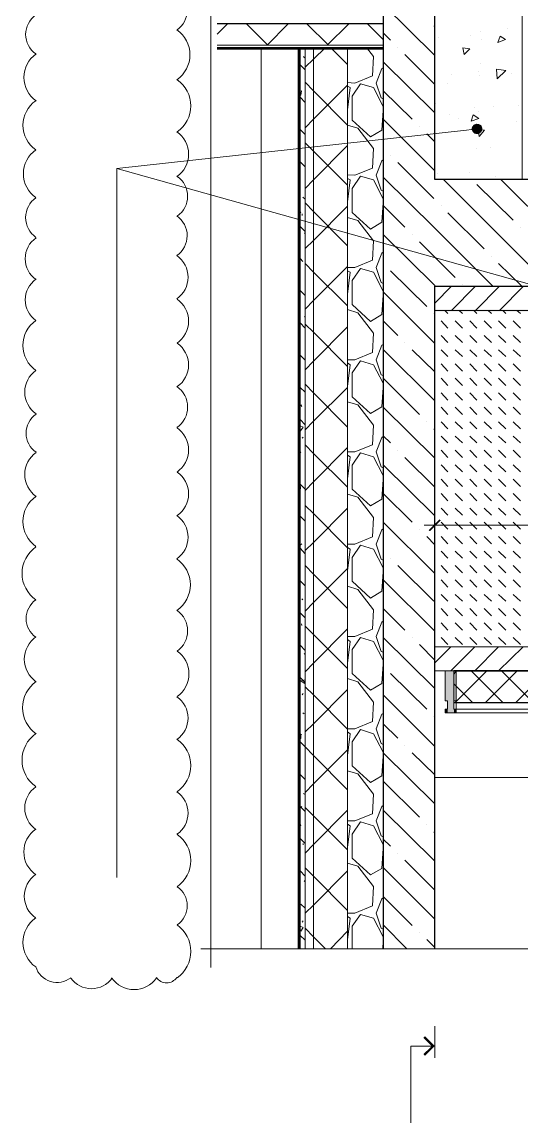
# Model space of a CAD drawing. Header units: millimetres. Extents: x -356862 to 418287, y 0 to 839748.
# Drawn here: x 28.586 to 30.427, y 3.531 to 7.589 of the extents above; entities that cross this region are included whole.
import ezdxf

# ---------------------------------------------------------------- set-up
doc = ezdxf.new("R2010")
doc.units = ezdxf.units.MM
doc.layers.add('PDF _Геометрия', color=7, linetype='Continuous', true_color=0xbababa)
doc.layers.add('PDF _Сплошная заливка', color=7, linetype='Continuous', true_color=0xf50000)

msp = doc.modelspace()

# ---------------------------------------------------------------- linework, layer by layer
at = {"layer": 'PDF _Геометрия', "color": 7, "lineweight": 5}
for points in [[(29.2813, 18.4717), (29.2813, 18.4034), (29.2813, 11.3453), (29.1679, 11.317), (29.3946, 11.2603), (29.2813, 11.232), (29.2813, 4.1723), (29.2813, 4.104)], [(29.3046, 7.5838), (29.9162, 7.5838)], [(29.3046, 7.5822), (29.9162, 7.5822)], [(29.3046, 7.5038), (29.9162, 7.5038)], [(29.3046, 7.4955), (29.9162, 7.4955)], [(29.3046, 7.4922), (29.9162, 7.4922)], [(29.3046, 7.4888), (29.9162, 7.4888)], [(29.4663, 4.1723), (29.4663, 7.4888)], [(29.6029, 7.4955), (29.6029, 4.1723)], [(30.1762, 5.1972), (30.1762, 5.0789), (30.8495, 5.0789), (30.8495, 5.1972)], [(30.1762, 5.0806), (30.8495, 5.0806)], [(29.2446, 4.1723), (29.3129, 4.1723), (32.6578, 4.1723), (32.6861, 4.059), (32.7428, 4.2873), (32.7711, 4.1723), (36.116, 4.1723), (36.1843, 4.1723)]]:
    msp.add_lwpolyline(points, dxfattribs=at)
at = {"layer": 'PDF _Геометрия', "color": 7, "lineweight": 30}
for points in [[(30.1062, 4.1723), (30.1062, 6.6155), (30.8612, 6.6155), (30.8612, 7.0088), (30.1062, 7.0088), (30.1062, 9.4504), (30.8612, 9.4504), (30.8612, 9.8437), (30.1062, 9.8437), (30.1062, 13.1503), (30.8612, 13.1503), (30.8612, 13.5452), (30.1062, 13.5452), (30.1062, 17.8751), (29.9162, 17.8751), (29.2813, 17.8751)], [(29.2813, 17.6784), (29.9162, 17.6784), (29.9162, 4.1723)]]:
    msp.add_lwpolyline(points, dxfattribs=at)
at = {"layer": 'PDF _Геометрия', "color": 7, "lineweight": 5}
for points in [[(30.1062, 7.0088), (30.1062, 9.4504), (30.4279, 9.4504), (30.4279, 7.0088)], [(30.1062, 6.5255), (30.1062, 6.6155), (30.8612, 6.6155), (30.8612, 7.0088), (30.5629, 7.0088), (30.5629, 7.0972), (35.996, 7.0972), (35.996, 6.5255)]]:
    msp.add_lwpolyline(points, close=True, dxfattribs=at)
at = {"layer": 'PDF _Геометрия', "lineweight": 5}
for points in [[(30.1062, 7.4655), (29.9162, 7.6538)], [(29.3429, 7.5822), (29.3046, 7.5438)], [(29.4913, 7.5038), (29.4129, 7.5822)], [(29.5663, 7.5822), (29.4879, 7.5038)], [(29.7146, 7.5038), (29.6346, 7.5822)], [(29.7896, 7.5822), (29.7096, 7.5038)], [(29.9162, 7.5238), (29.8579, 7.5822)], [(29.9429, 7.5222), (29.9162, 7.5488)], [(30.1062, 7.5722), (30.1029, 7.5738)], [(29.7029, 7.4955), (29.6596, 7.4522), (29.6279, 7.4222)], [(29.7846, 7.4322), (29.7213, 7.4955)], [(29.7846, 7.3655), (29.8112, 7.3638), (29.8762, 7.3905), (29.8796, 7.4622), (29.8546, 7.4955)], [(29.9696, 7.4955), (29.9696, 7.4955)], [(30.1062, 7.3588), (29.9962, 7.4688)], [(29.6279, 7.4122), (29.6096, 7.4305)], [(29.6263, 7.4572), (29.6229, 7.4622)], [(30.1062, 7.2538), (29.9162, 7.4422)], [(29.9162, 7.3055), (29.9079, 7.3088), (29.8896, 7.3638), (29.9112, 7.4172), (29.9162, 7.4205)], [(29.7846, 7.0255), (29.8112, 7.0238), (29.8762, 7.0505), (29.8796, 7.1222), (29.8229, 7.1972), (29.7846, 7.2088), (29.6596, 7.3355), (29.6279, 7.3672)], [(29.7846, 7.3555), (29.6596, 7.2305), (29.6279, 7.1988)], [(29.7846, 7.2655), (29.7946, 7.3472), (29.7846, 7.3522)], [(29.9162, 7.2622), (29.9112, 7.1905), (29.8696, 7.1655), (29.8012, 7.2272), (29.8012, 7.3155), (29.8329, 7.3605), (29.8796, 7.3472), (29.9162, 7.2772)], [(29.6096, 7.3338), (29.6146, 7.3355), (29.6129, 7.3188), (29.6096, 7.3205)], [(29.6279, 7.2922), (29.6096, 7.3122)], [(30.0229, 7.2305), (29.9162, 7.3355)], [(30.1062, 7.0405), (29.9162, 7.2305)], [(29.6279, 7.1738), (29.6096, 7.1922)], [(30.0496, 7.2038), (30.0496, 7.2038)], [(29.7846, 6.9872), (29.6596, 7.1122), (29.6279, 7.1438)], [(30.1062, 7.1472), (30.0762, 7.1772)], [(29.7846, 7.1338), (29.6596, 7.0072), (29.6279, 6.9755)], [(29.9162, 7.1238), (29.9162, 7.1238)], [(29.6279, 7.0555), (29.6096, 7.0738)], [(29.9162, 6.9655), (29.9079, 6.9688), (29.8896, 7.0238), (29.9112, 7.0772), (29.9162, 7.0805)], [(29.9429, 7.0972), (29.9429, 7.0972)], [(30.1029, 6.9388), (29.9696, 7.0705)], [(29.7846, 6.9255), (29.7946, 7.0072), (29.7846, 7.0122)], [(29.9162, 6.9222), (29.9112, 6.8505), (29.8696, 6.8255), (29.8012, 6.8872), (29.8012, 6.9755), (29.8329, 7.0205), (29.8796, 7.0072), (29.9162, 6.9372)], [(30.3196, 6.6155), (30.1062, 6.8288), (29.9162, 7.0172)], [(30.5312, 6.6155), (30.1379, 7.0088)], [(30.3946, 6.8588), (30.2612, 6.9905)], [(30.7445, 6.6155), (30.3496, 7.0088)], [(29.6279, 6.9355), (29.6196, 6.9438)], [(29.7846, 6.7639), (29.6596, 6.8905), (29.6279, 6.9222)], [(29.7846, 6.9105), (29.6596, 6.7839), (29.6279, 6.7539)], [(29.9962, 6.8322), (29.9162, 6.9122)], [(30.1296, 6.9122), (30.1296, 6.9122)], [(29.6129, 6.8855), (29.6096, 6.8888)], [(29.6179, 6.8755), (29.6179, 6.8822)], [(29.7846, 6.6839), (29.8112, 6.6839), (29.8762, 6.7105), (29.8796, 6.7822), (29.8229, 6.8572), (29.7846, 6.8688)], [(30.2879, 6.7522), (30.1546, 6.8855)], [(29.6279, 6.8172), (29.6096, 6.8355)], [(30.4212, 6.8322), (30.4212, 6.8322)], [(29.6279, 6.8055), (29.6263, 6.8122)], [(30.1079, 6.6155), (30.1062, 6.6172), (29.9162, 6.8055)], [(30.0229, 6.8055), (30.0229, 6.8055)], [(30.1812, 6.6472), (30.1062, 6.7222), (30.0496, 6.7789)], [(29.6279, 6.7472), (29.6279, 6.7472)], [(29.9162, 6.6255), (29.9079, 6.6289), (29.8896, 6.6839), (29.9112, 6.7372), (29.9162, 6.7405)], [(29.6196, 6.7055), (29.6096, 6.7172)], [(29.7846, 6.5422), (29.6596, 6.6672), (29.6279, 6.6989)], [(29.9162, 6.6989), (29.9162, 6.6989)], [(30.3146, 6.7255), (30.3146, 6.7255)], [(30.4262, 6.6155), (30.3412, 6.6989)], [(29.7846, 6.6872), (29.6596, 6.5622), (29.6279, 6.5305)], [(29.7846, 6.5855), (29.7946, 6.6672), (29.7846, 6.6722)], [(29.9162, 6.5822), (29.9112, 6.5105), (29.8696, 6.4855), (29.8012, 6.5472), (29.8012, 6.6355), (29.8329, 6.6805), (29.8796, 6.6672), (29.9162, 6.5972)], [(30.0762, 6.5405), (29.9429, 6.6722)], [(30.2079, 6.6205), (30.2079, 6.6205)], [(29.6279, 6.5805), (29.6096, 6.5989)], [(30.1062, 6.4039), (29.9162, 6.5939)], [(29.6279, 6.5005), (29.6263, 6.5039), (29.6279, 6.5039)], [(29.7846, 6.3439), (29.8112, 6.3439), (29.8762, 6.3705), (29.8796, 6.4422), (29.8229, 6.5172), (29.7846, 6.5289)], [(30.1029, 6.5139), (30.1029, 6.5139)], [(29.6279, 6.4605), (29.6096, 6.4805)], [(29.7846, 6.3189), (29.6596, 6.4455), (29.6279, 6.4755)], [(29.7846, 6.4655), (29.6596, 6.3389), (29.6279, 6.3072)], [(29.9696, 6.4339), (29.9162, 6.4872)], [(29.9162, 6.2855), (29.9079, 6.2889), (29.8896, 6.3439), (29.9112, 6.3972), (29.9162, 6.4005)], [(30.1062, 6.1922), (29.9162, 6.3822)], [(29.9962, 6.4072), (29.9962, 6.4072)], [(30.1062, 6.2989), (30.0229, 6.3805)], [(29.6279, 6.3422), (29.6096, 6.3605)], [(29.7846, 6.2455), (29.7946, 6.3255), (29.7846, 6.3322)], [(29.9162, 6.2422), (29.9112, 6.1705), (29.8696, 6.1455), (29.8012, 6.2072), (29.8012, 6.2955), (29.8329, 6.3405), (29.8796, 6.3255), (29.9162, 6.2572)], [(29.7846, 6.0955), (29.6596, 6.2222), (29.6279, 6.2539)], [(30.0496, 6.1422), (29.9162, 6.2755)], [(29.6279, 6.2239), (29.6096, 6.2422)], [(29.7846, 6.2422), (29.6596, 6.1172), (29.6279, 6.0855)], [(29.6096, 6.1739), (29.6096, 6.1789)], [(29.6163, 6.1722), (29.6129, 6.1772)], [(29.7846, 6.0039), (29.8112, 6.0039), (29.8762, 6.0305), (29.8796, 6.1022), (29.8229, 6.1772), (29.7846, 6.1889)], [(30.1062, 5.9806), (29.9162, 6.1689)], [(29.6279, 6.1039), (29.6096, 6.1239)], [(29.6096, 6.1005), (29.6213, 6.0955), (29.6113, 6.0822), (29.6096, 6.0889)], [(30.0762, 6.1155), (30.0762, 6.1155)], [(30.1062, 6.0855), (30.1029, 6.0889)], [(29.6179, 6.0555), (29.6213, 6.0589)], [(29.9162, 5.9456), (29.9079, 5.9489), (29.8896, 6.0039), (29.9112, 6.0572), (29.9162, 6.0605)], [(29.9429, 6.0372), (29.9162, 6.0639)], [(29.7846, 5.8739), (29.6596, 5.9989), (29.6279, 6.0305)], [(29.7846, 6.0205), (29.6596, 5.8939), (29.6279, 5.8622)], [(29.9696, 6.0105), (29.9696, 6.0105)], [(29.6129, 6.0005), (29.6096, 6.0039)], [(29.7846, 5.9056), (29.7946, 5.9855), (29.7846, 5.9922)], [(29.9162, 5.9022), (29.9112, 5.8306), (29.8696, 5.8056), (29.8012, 5.8672), (29.8012, 5.9556), (29.8329, 6.0005), (29.8796, 5.9855), (29.9162, 5.9172)], [(30.1062, 5.8739), (29.9962, 5.9839)], [(30.1062, 5.7689), (29.9162, 5.9572)], [(29.6279, 5.8672), (29.6096, 5.8856)], [(29.6096, 5.8589), (29.6113, 5.8772), (29.6096, 5.8772)], [(29.7846, 5.6639), (29.8112, 5.6639), (29.8762, 5.6906), (29.8796, 5.7622), (29.8229, 5.8372), (29.7846, 5.8489)], [(30.0229, 5.7456), (29.9162, 5.8506)], [(29.7846, 5.6506), (29.6596, 5.7772), (29.6279, 5.8072)], [(29.6279, 5.7489), (29.6096, 5.7672)], [(29.7846, 5.7972), (29.6596, 5.6706), (29.6279, 5.6406)], [(30.1062, 5.5556), (29.9162, 5.7456)], [(29.9162, 5.6056), (29.9079, 5.6089), (29.8896, 5.6639), (29.9112, 5.7172), (29.9162, 5.7206)], [(30.0496, 5.7189), (30.0496, 5.7189)], [(30.1062, 5.6622), (30.0762, 5.6922)], [(29.6279, 5.6289), (29.6096, 5.6489)], [(29.6113, 5.6622), (29.6163, 5.6656)], [(29.7846, 5.5656), (29.7946, 5.6456), (29.7846, 5.6522)], [(29.9162, 5.5622), (29.9112, 5.4906), (29.8696, 5.4656), (29.8012, 5.5272), (29.8012, 5.6156), (29.8329, 5.6606), (29.8796, 5.6456), (29.9162, 5.5772)], [(29.9162, 5.6389), (29.9162, 5.6389)], [(29.9429, 5.6122), (29.9429, 5.6122)], [(29.7846, 5.4272), (29.6596, 5.5539), (29.6279, 5.5856)], [(29.7846, 5.5739), (29.6596, 5.4489), (29.6279, 5.4172)], [(30.1029, 5.4539), (29.9696, 5.5856)], [(29.6279, 5.5106), (29.6096, 5.5289)], [(30.1062, 5.3439), (29.9162, 5.5322)], [(29.7846, 5.3239), (29.8112, 5.3239), (29.8762, 5.3506), (29.8796, 5.4222), (29.8229, 5.4972), (29.7846, 5.5089)], [(29.6196, 5.4589), (29.6163, 5.4622)], [(29.6279, 5.3922), (29.6096, 5.4106)], [(29.9962, 5.3472), (29.9162, 5.4272)], [(29.6163, 5.3639), (29.6146, 5.3706)], [(29.7846, 5.2056), (29.6596, 5.3306), (29.6279, 5.3622)], [(29.9162, 5.2656), (29.9079, 5.2689), (29.8896, 5.3239), (29.9112, 5.3772), (29.9162, 5.3806)], [(29.7846, 5.3522), (29.6596, 5.2256), (29.6279, 5.1939)], [(29.9162, 5.2222), (29.9112, 5.1506), (29.8696, 5.1256), (29.8012, 5.1872), (29.8012, 5.2756), (29.8329, 5.3206), (29.8796, 5.3056), (29.9162, 5.2372)], [(30.1062, 5.1323), (29.9162, 5.3206)], [(30.0229, 5.3206), (30.0229, 5.3206)], [(29.6279, 5.2722), (29.6096, 5.2922)], [(29.7846, 5.2256), (29.7946, 5.3056), (29.7846, 5.3122)], [(30.1062, 5.2372), (30.0496, 5.2939)], [(29.6246, 5.2589), (29.6279, 5.2622)], [(29.9162, 5.2139), (29.9162, 5.2139)], [(30.1862, 5.1972), (30.1762, 5.1856)], [(30.2979, 5.1972), (30.1812, 5.0806)], [(30.3562, 5.0806), (30.2396, 5.1972)], [(30.4096, 5.1972), (30.2929, 5.0806)], [(30.4679, 5.0806), (30.3512, 5.1972)], [(30.5212, 5.1972), (30.4046, 5.0806)], [(29.6279, 5.1539), (29.6096, 5.1722)], [(29.6279, 5.1489), (29.6129, 5.1606), (29.6279, 5.1639)], [(29.7846, 4.9839), (29.8112, 4.9839), (29.8762, 5.0106), (29.8796, 5.0823), (29.8229, 5.1573), (29.7846, 5.1689)], [(30.0762, 5.0556), (29.9429, 5.1872)], [(29.6179, 5.1089), (29.6213, 5.1139)], [(29.7846, 4.9823), (29.6596, 5.1089), (29.6279, 5.1389)], [(29.7846, 5.1289), (29.6596, 5.0023), (29.6279, 4.9723)], [(30.2446, 5.0806), (30.1762, 5.1489)], [(30.1062, 4.9189), (29.9162, 5.1089)], [(29.6246, 5.0389), (29.6196, 5.0423)], [(29.9162, 4.9256), (29.9079, 4.9289), (29.8896, 4.9839), (29.9112, 5.0373), (29.9162, 5.0406)], [(29.9696, 4.9489), (29.9162, 5.0023)], [(30.1029, 5.0289), (30.1029, 5.0289)], [(29.6096, 4.9623), (29.6129, 4.9639), (29.6129, 4.9473), (29.6096, 4.9489)], [(29.6129, 4.9589), (29.6146, 4.9639)], [(29.7846, 4.8856), (29.7946, 4.9656), (29.7846, 4.9723)], [(29.9162, 4.8823), (29.9112, 4.8106), (29.8696, 4.7856), (29.8012, 4.8473), (29.8012, 4.9356), (29.8329, 4.9806), (29.8796, 4.9656), (29.9162, 4.8973)], [(29.7846, 4.7589), (29.6596, 4.8856), (29.6279, 4.9173), (29.6096, 4.9356)], [(29.9962, 4.9223), (29.9962, 4.9223)], [(29.7846, 4.9056), (29.6596, 4.7806), (29.6279, 4.7489)], [(30.1062, 4.7073), (29.9162, 4.8956)], [(30.1062, 4.8139), (30.0229, 4.8956)], [(29.6279, 4.7973), (29.6096, 4.8156)], [(29.7846, 4.6439), (29.8112, 4.6439), (29.8762, 4.6706), (29.8796, 4.7423), (29.8229, 4.8173), (29.7846, 4.8289)], [(30.0496, 4.6573), (29.9162, 4.7906)], [(29.6263, 4.7423), (29.6229, 4.7456)], [(29.6279, 4.6789), (29.6096, 4.6973)], [(29.6129, 4.6939), (29.6163, 4.6973)], [(29.7846, 4.5373), (29.6596, 4.6623), (29.6279, 4.6939)], [(29.7846, 4.6839), (29.6596, 4.5573), (29.6279, 4.5256)], [(29.9162, 4.5856), (29.9079, 4.5889), (29.8896, 4.6439), (29.9112, 4.6973), (29.9162, 4.7006)], [(30.1062, 4.4956), (29.9162, 4.6839)], [(29.6129, 4.6256), (29.6113, 4.6306)], [(29.6279, 4.6573), (29.6279, 4.6589)], [(29.6279, 4.6589), (29.6279, 4.6589)], [(29.7846, 4.5456), (29.7946, 4.6256), (29.7846, 4.6323)], [(29.9162, 4.5423), (29.9112, 4.4689), (29.8696, 4.4456), (29.8012, 4.5073), (29.8012, 4.5956), (29.8329, 4.6406), (29.8796, 4.6256), (29.9162, 4.5573)], [(30.0762, 4.6306), (30.0762, 4.6306)], [(30.1062, 4.6006), (30.1029, 4.6039)], [(29.6279, 4.5606), (29.6096, 4.5789)], [(29.6213, 4.5556), (29.6213, 4.5606)], [(29.9429, 4.5506), (29.9162, 4.5773)], [(29.9696, 4.5256), (29.9696, 4.5256)], [(29.7846, 4.314), (29.6596, 4.4406), (29.6279, 4.4706)], [(29.7846, 4.304), (29.8112, 4.304), (29.8762, 4.3306), (29.8796, 4.4023), (29.8229, 4.4773), (29.7846, 4.4889)], [(30.1062, 4.2823), (29.9162, 4.4723)], [(30.1062, 4.3889), (29.9962, 4.4989)], [(29.6279, 4.4406), (29.6096, 4.4606)], [(29.6246, 4.4206), (29.6279, 4.4256)], [(29.7846, 4.4606), (29.6596, 4.334), (29.6279, 4.304)], [(29.9162, 4.2456), (29.9079, 4.249), (29.8896, 4.304), (29.9112, 4.3573), (29.9162, 4.3606)], [(30.0229, 4.259), (29.9162, 4.3656)], [(29.6279, 4.3223), (29.6129, 4.3373)], [(29.6179, 4.2706), (29.6213, 4.2756)], [(29.7846, 4.2056), (29.7946, 4.2856), (29.7846, 4.2923)], [(29.8012, 4.1723), (29.8012, 4.2556), (29.8329, 4.299), (29.8796, 4.2856), (29.9162, 4.2173)], [(29.6096, 4.2556), (29.6213, 4.2506), (29.6129, 4.2373), (29.6096, 4.2456)], [(29.6279, 4.204), (29.6096, 4.2223)], [(29.7029, 4.1723), (29.6596, 4.2173), (29.6279, 4.249)], [(29.7846, 4.2373), (29.7213, 4.1723)], [(30.0029, 4.1723), (29.9162, 4.2606)], [(30.0496, 4.234), (30.0496, 4.234)], [(29.9162, 4.2023), (29.9146, 4.1723)], [(30.1062, 4.1773), (30.0762, 4.2073)], [(29.6096, 4.174), (29.6096, 4.174)]]:
    msp.add_lwpolyline(points, dxfattribs=at)
at = {"layer": 'PDF _Геометрия', "color": 254, "lineweight": 5, "true_color": 0xdcdcdc}
for points in [[(30.2729, 7.5522), (30.2729, 7.5522)], [(30.3729, 7.5655), (30.3729, 7.5655)], [(30.1212, 7.5322), (30.1212, 7.5322)], [(30.2362, 7.5405), (30.2362, 7.5405)], [(30.2762, 7.5238), (30.2762, 7.5238)], [(30.2746, 7.4355), (30.2746, 7.4355)], [(30.1662, 7.3938), (30.1662, 7.3938)], [(30.2662, 7.4072), (30.2662, 7.4072)], [(30.2712, 7.3905), (30.2712, 7.3905)], [(30.3879, 7.4005), (30.3879, 7.4005)], [(30.1546, 7.3605), (30.1546, 7.3605)], [(30.1096, 7.2872), (30.1096, 7.2872)], [(30.2512, 7.2722), (30.2512, 7.2722)], [(30.3229, 7.2772), (30.3229, 7.2772)], [(30.4146, 7.2822), (30.4146, 7.2822)], [(30.1612, 7.2488), (30.1612, 7.2488)], [(30.1946, 7.2322), (30.1946, 7.2322)], [(30.2662, 7.2572), (30.2662, 7.2572)], [(30.4079, 7.2238), (30.4079, 7.2238)], [(30.2646, 7.1922), (30.2896, 7.1905), (30.2696, 7.1672), (30.2662, 7.1922)], [(30.2612, 7.1238), (30.2612, 7.1238)], [(30.3096, 7.1255), (30.3096, 7.1255)], [(30.1162, 7.0288), (30.1162, 7.0288)], [(30.2346, 7.0338), (30.2346, 7.0338)], [(30.3296, 7.0188), (30.3296, 7.0188)]]:
    msp.add_lwpolyline(points, dxfattribs=at)
for points in [[(30.3379, 7.5138), (30.3462, 7.5372), (30.3662, 7.5238)], [(30.2146, 7.4688), (30.2096, 7.4938), (30.2346, 7.4905)], [(30.3679, 7.4105), (30.3362, 7.3788), (30.3329, 7.4155)], [(30.2396, 7.2238), (30.2479, 7.2472), (30.2679, 7.2338)]]:
    msp.add_lwpolyline(points, close=True, dxfattribs=at)
at = {"layer": 'PDF _Геометрия', "color": 7, "lineweight": 20}
for points in [[(29.6063, 7.4955), (29.6063, 4.1723)], [(29.6096, 7.4955), (29.6096, 4.1723)], [(29.6279, 7.4955), (29.6279, 4.1723)], [(29.6596, 7.4955), (29.6596, 4.1723)], [(29.7846, 7.4955), (29.7846, 4.1723)]]:
    msp.add_lwpolyline(points, dxfattribs=at)
at = {"layer": 'PDF _Геометрия', "color": 251, "lineweight": 20, "true_color": 0x545454}
for points in [[(30.2412, 7.1922), (30.2229, 7.1905), (28.9346, 7.0488)], [(30.4646, 6.6205), (30.4462, 6.6255), (28.9346, 7.0488), (28.9346, 6.9772), (28.9346, 4.4356)]]:
    msp.add_lwpolyline(points, dxfattribs=at)
at = {"layer": 'PDF _Геометрия', "color": 1, "lineweight": 20}
for points in [[(29.1556, 6.5682, 0.52054), (29.1556, 6.7279, 0.52054), (29.1559, 6.8744)], [(28.6367, 6.6405, 0.52054), (28.6367, 6.489, 0.52054), (28.6369, 6.3042, 0.52054), (28.6371, 6.1449)], [(28.6364, 5.654, 0.52054), (28.6364, 5.4588, 0.52054), (28.6364, 5.3208)], [(29.1568, 5.1024, 0.52054), (29.1568, 5.2703, 0.52054), (29.1568, 5.4191)], [(29.1573, 4.2611, 0.52054), (29.1573, 4.4017, 0.52054), (29.1571, 4.5943)]]:
    msp.add_lwpolyline(points, format="xyb", dxfattribs=at)
at = {"layer": 'PDF _Геометрия', "color": 161, "lineweight": 9, "true_color": 0x7f9fff}
for points in [[(30.1679, 6.6155), (30.1062, 6.5522)], [(30.2562, 6.6155), (30.1679, 6.5255)], [(30.3446, 6.6155), (30.2562, 6.5255)], [(30.4329, 6.6155), (30.3446, 6.5255)], [(30.1646, 5.2856), (30.1062, 5.2272)], [(30.2529, 5.2856), (30.1646, 5.1972)], [(30.3412, 5.2856), (30.2529, 5.1972)], [(30.4312, 5.2856), (30.3412, 5.1972)]]:
    msp.add_lwpolyline(points, dxfattribs=at)
at = {"layer": 'PDF _Геометрия', "lineweight": 18}
for points in [[(30.1546, 6.5139), (30.1429, 6.5255)], [(30.2079, 6.5139), (30.1962, 6.5255)], [(30.2612, 6.5139), (30.2496, 6.5255)], [(30.3146, 6.5139), (30.3029, 6.5255)], [(30.3679, 6.5139), (30.3562, 6.5255)], [(30.4212, 6.5139), (30.4079, 6.5255)], [(30.1546, 6.4605), (30.1296, 6.4872)], [(30.2079, 6.4605), (30.1812, 6.4872)], [(30.2612, 6.4605), (30.2346, 6.4872)], [(30.3146, 6.4605), (30.2879, 6.4872)], [(30.3679, 6.4605), (30.3412, 6.4872)], [(30.4212, 6.4605), (30.3946, 6.4872)], [(30.1546, 6.4072), (30.1296, 6.4339)], [(30.2079, 6.4072), (30.1812, 6.4339)], [(30.2612, 6.4072), (30.2346, 6.4339)], [(30.3146, 6.4072), (30.2879, 6.4339)], [(30.3679, 6.4072), (30.3412, 6.4339)], [(30.4212, 6.4072), (30.3946, 6.4339)], [(30.1546, 6.3555), (30.1296, 6.3805)], [(30.2079, 6.3555), (30.1812, 6.3805)], [(30.2612, 6.3555), (30.2346, 6.3805)], [(30.3146, 6.3555), (30.2879, 6.3805)], [(30.3679, 6.3555), (30.3412, 6.3805)], [(30.4212, 6.3555), (30.3946, 6.3805)], [(30.1546, 6.3022), (30.1296, 6.3289)], [(30.2079, 6.3022), (30.1812, 6.3289)], [(30.2612, 6.3022), (30.2346, 6.3289)], [(30.3146, 6.3022), (30.2879, 6.3289)], [(30.3679, 6.3022), (30.3412, 6.3289)], [(30.4212, 6.3022), (30.3946, 6.3289)], [(30.1546, 6.2489), (30.1296, 6.2755)], [(30.2079, 6.2489), (30.1812, 6.2755)], [(30.2612, 6.2489), (30.2346, 6.2755)], [(30.3146, 6.2489), (30.2879, 6.2755)], [(30.3679, 6.2489), (30.3412, 6.2755)], [(30.4212, 6.2489), (30.3946, 6.2755)], [(30.1546, 6.1955), (30.1296, 6.2222)], [(30.2079, 6.1955), (30.1812, 6.2222)], [(30.2612, 6.1955), (30.2346, 6.2222)], [(30.3146, 6.1955), (30.2879, 6.2222)], [(30.3679, 6.1955), (30.3412, 6.2222)], [(30.4212, 6.1955), (30.3946, 6.2222)], [(30.1546, 6.1422), (30.1296, 6.1689)], [(30.2079, 6.1422), (30.1812, 6.1689)], [(30.2612, 6.1422), (30.2346, 6.1689)], [(30.3146, 6.1422), (30.2879, 6.1689)], [(30.3679, 6.1422), (30.3412, 6.1689)], [(30.4212, 6.1422), (30.3946, 6.1689)], [(30.1546, 6.0889), (30.1296, 6.1155)], [(30.2079, 6.0889), (30.1812, 6.1155)], [(30.2612, 6.0889), (30.2346, 6.1155)], [(30.3146, 6.0889), (30.2879, 6.1155)], [(30.3679, 6.0889), (30.3412, 6.1155)], [(30.4212, 6.0889), (30.3946, 6.1155)], [(30.1546, 6.0372), (30.1296, 6.0622)], [(30.2079, 6.0372), (30.1812, 6.0622)], [(30.2612, 6.0372), (30.2346, 6.0622)], [(30.3146, 6.0372), (30.2879, 6.0622)], [(30.3679, 6.0372), (30.3412, 6.0622)], [(30.4212, 6.0372), (30.3946, 6.0622)], [(30.1546, 5.9839), (30.1296, 6.0105)], [(30.2079, 5.9839), (30.1812, 6.0105)], [(30.2612, 5.9839), (30.2346, 6.0105)], [(30.3146, 5.9839), (30.2879, 6.0105)], [(30.3679, 5.9839), (30.3412, 6.0105)], [(30.4212, 5.9839), (30.3946, 6.0105)], [(30.1546, 5.9306), (30.1296, 5.9572)], [(30.2079, 5.9306), (30.1812, 5.9572)], [(30.2612, 5.9306), (30.2346, 5.9572)], [(30.3146, 5.9306), (30.2879, 5.9572)], [(30.3679, 5.9306), (30.3412, 5.9572)], [(30.4212, 5.9306), (30.3946, 5.9572)], [(30.1546, 5.8772), (30.1296, 5.9039)], [(30.2079, 5.8772), (30.1812, 5.9039)], [(30.2612, 5.8772), (30.2346, 5.9039)], [(30.3146, 5.8772), (30.2879, 5.9039)], [(30.3679, 5.8772), (30.3412, 5.9039)], [(30.4212, 5.8772), (30.3946, 5.9039)], [(30.1546, 5.8239), (30.1296, 5.8506)], [(30.2079, 5.8239), (30.1812, 5.8506)], [(30.2612, 5.8239), (30.2346, 5.8506)], [(30.3146, 5.8239), (30.2879, 5.8506)], [(30.3679, 5.8239), (30.3412, 5.8506)], [(30.4212, 5.8239), (30.3946, 5.8506)], [(30.1546, 5.7706), (30.1296, 5.7972)], [(30.2079, 5.7706), (30.1812, 5.7972)], [(30.2612, 5.7706), (30.2346, 5.7972)], [(30.3146, 5.7706), (30.2879, 5.7972)], [(30.3679, 5.7706), (30.3412, 5.7972)], [(30.4212, 5.7706), (30.3946, 5.7972)], [(30.1546, 5.7189), (30.1296, 5.7456)], [(30.2079, 5.7189), (30.1812, 5.7456)], [(30.2612, 5.7189), (30.2346, 5.7456)], [(30.3146, 5.7189), (30.2879, 5.7456)], [(30.3679, 5.7189), (30.3412, 5.7456)], [(30.4212, 5.7189), (30.3946, 5.7456)], [(30.1546, 5.6656), (30.1296, 5.6922)], [(30.2079, 5.6656), (30.1812, 5.6922)], [(30.2612, 5.6656), (30.2346, 5.6922)], [(30.3146, 5.6656), (30.2879, 5.6922)], [(30.3679, 5.6656), (30.3412, 5.6922)], [(30.4212, 5.6656), (30.3946, 5.6922)], [(30.1546, 5.6122), (30.1296, 5.6389)], [(30.2079, 5.6122), (30.1812, 5.6389)], [(30.2612, 5.6122), (30.2346, 5.6389)], [(30.3146, 5.6122), (30.2879, 5.6389)], [(30.3679, 5.6122), (30.3412, 5.6389)], [(30.4212, 5.6122), (30.3946, 5.6389)], [(30.1546, 5.5589), (30.1296, 5.5856)], [(30.2079, 5.5589), (30.1812, 5.5856)], [(30.2612, 5.5589), (30.2346, 5.5856)], [(30.3146, 5.5589), (30.2879, 5.5856)], [(30.3679, 5.5589), (30.3412, 5.5856)], [(30.4212, 5.5589), (30.3946, 5.5856)], [(30.1546, 5.5056), (30.1296, 5.5322)], [(30.2079, 5.5056), (30.1812, 5.5322)], [(30.2612, 5.5056), (30.2346, 5.5322)], [(30.3146, 5.5056), (30.2879, 5.5322)], [(30.3679, 5.5056), (30.3412, 5.5322)], [(30.4212, 5.5056), (30.3946, 5.5322)], [(30.1546, 5.4539), (30.1296, 5.4789)], [(30.2079, 5.4539), (30.1812, 5.4789)], [(30.2612, 5.4539), (30.2346, 5.4789)], [(30.3146, 5.4539), (30.2879, 5.4789)], [(30.3679, 5.4539), (30.3412, 5.4789)], [(30.4212, 5.4539), (30.3946, 5.4789)], [(30.1546, 5.4006), (30.1296, 5.4272)], [(30.2079, 5.4006), (30.1812, 5.4272)], [(30.2612, 5.4006), (30.2346, 5.4272)], [(30.3146, 5.4006), (30.2879, 5.4272)], [(30.3679, 5.4006), (30.3412, 5.4272)], [(30.4212, 5.4006), (30.3946, 5.4272)], [(30.1546, 5.3472), (30.1296, 5.3739)], [(30.2079, 5.3472), (30.1812, 5.3739)], [(30.2612, 5.3472), (30.2346, 5.3739)], [(30.3146, 5.3472), (30.2879, 5.3739)], [(30.3679, 5.3472), (30.3412, 5.3739)], [(30.4212, 5.3472), (30.3946, 5.3739)], [(30.1546, 5.2939), (30.1296, 5.3206)], [(30.2079, 5.2939), (30.1812, 5.3206)], [(30.2612, 5.2939), (30.2346, 5.3206)], [(30.3146, 5.2939), (30.2879, 5.3206)], [(30.3679, 5.2939), (30.3412, 5.3206)], [(30.4212, 5.2939), (30.3946, 5.3206)]]:
    msp.add_lwpolyline(points, dxfattribs=at)
at = {"layer": 'PDF _Геометрия', "color": 7, "lineweight": 18}
for points in [[(30.1062, 5.4339), (30.1062, 5.7739)], [(30.6012, 5.7339), (30.0662, 5.7339)]]:
    msp.add_lwpolyline(points, dxfattribs=at)
at = {"layer": 'PDF _Геометрия', "color": 161, "lineweight": 9, "true_color": 0x7f9fff}
msp.add_lwpolyline([(30.1062, 5.1972), (30.1062, 5.2856), (33.1611, 5.2856), (33.1611, 5.1972)], close=True, dxfattribs=at)
at = {"layer": 'PDF _Геометрия', "color": 7, "lineweight": 9}
for points in [[(30.1062, 5.1972), (30.1446, 5.1972)], [(30.1062, 4.8039), (33.1611, 4.8039)]]:
    msp.add_lwpolyline(points, dxfattribs=at)
at = {"layer": 'PDF _Геометрия', "color": 7, "lineweight": 20}
msp.add_lwpolyline([(30.1529, 5.0873), (30.1529, 5.0556), (30.1446, 5.0556), (30.1446, 5.0423), (30.1846, 5.0423), (30.1846, 5.0556), (30.1762, 5.0556), (30.1762, 5.0873), (30.1846, 5.0873), (30.1846, 5.1972), (30.1446, 5.1972), (30.1446, 5.0873)], close=True, dxfattribs=at)
at = {"layer": 'PDF _Геометрия', "color": 7, "lineweight": 30}
msp.add_lwpolyline([(30.8495, 5.1972), (30.1762, 5.1972)], close=True, dxfattribs=at)
at = {"layer": 'PDF _Геометрия', "color": 252, "lineweight": 5, "true_color": 0x989898}
for points in [[(30.8412, 5.0556), (30.1846, 5.0556), (30.1846, 5.0789)], [(30.1846, 5.0423), (30.8412, 5.0423)]]:
    msp.add_lwpolyline(points, dxfattribs=at)
at = {"layer": 'PDF _Геометрия', "color": 112, "lineweight": 5, "true_color": 0x00b85c}
for points in [[(30.1062, 3.8873), (30.1062, 3.7706)], [(30.1062, 3.814), (30.0179, 3.814), (30.0179, 3.5306)]]:
    msp.add_lwpolyline(points, dxfattribs=at)
at = {"layer": 'PDF _Геометрия', "color": 112, "lineweight": 0, "true_color": 0x00b85c, "const_width": 0.00825}
msp.add_lwpolyline([(30.0671, 3.7815), (30.1004, 3.814), (30.0671, 3.8473)], dxfattribs=at)
at = {"layer": 'PDF _Геометрия', "color": 1, "lineweight": 20}
for centre, radius, start, end in [((29.1064, 7.6314), 0.0875, 305.0024, 54.9976), ((28.6864, 7.5431), 0.0875, 125.0024, 234.9976), ((29.0914, 7.4681), 0.1125, 305.0024, 54.9976), ((28.6981, 7.3847), 0.1058, 125.0024, 234.9976), ((29.0897, 7.2797), 0.1175, 305.0024, 54.9976), ((28.6997, 7.2081), 0.1108, 125.0024, 234.9976), ((29.0981, 7.1014), 0.1008, 305.0024, 54.9976), ((28.6981, 7.0297), 0.1075, 125.0024, 234.9976), ((29.1064, 6.9464), 0.0892, 305.0025, 54.9975), ((28.6881, 6.8681), 0.0892, 125.0025, 234.9975), ((28.6914, 6.7164), 0.0942, 125.0024, 234.9976), ((29.0997, 6.4864), 0.0992, 305.0024, 54.9976), ((29.1014, 6.3247), 0.0975, 305.0024, 54.9976), ((29.1031, 6.1697), 0.0925, 305.0024, 54.9976), ((28.6864, 6.0731), 0.0858, 125.0024, 234.9976), ((29.0997, 6.0114), 0.0992, 305.0024, 54.9976), ((28.6947, 5.9214), 0.0992, 125.0024, 234.9976), ((29.1014, 5.8497), 0.0975, 305.0024, 54.9976), ((28.7014, 5.7481), 0.1125, 125.0024, 234.9976), ((29.0997, 5.6897), 0.0975, 305.0024, 54.9976), ((29.0897, 5.5147), 0.1158, 305.0024, 54.9976), ((28.6947, 5.2397), 0.1008, 125.0024, 234.9976), ((28.7047, 5.0614), 0.1175, 125.0024, 234.9976), ((29.1014, 5.0231), 0.0958, 305.0024, 54.9976), ((28.7047, 4.8681), 0.1192, 125.0024, 234.9976), ((29.0897, 4.8481), 0.1175, 305.0024, 54.9976), ((28.6914, 4.6914), 0.0958, 125.0024, 234.9976), ((29.1014, 4.6731), 0.0958, 305.0024, 54.9976), ((28.6947, 4.5297), 0.1025, 125.0024, 234.9976), ((28.6914, 4.3664), 0.0975, 125.0024, 234.9976), ((28.6997, 4.1964), 0.1108, 125.0024, 234.9976), ((29.0881, 4.1631), 0.1192, 305.0024, 54.9976), ((28.7147, 4.1314), 0.0825, 197.633, 307.6337), ((28.8414, 4.1181), 0.0925, 215.0024, 324.9976), ((28.9981, 4.1231), 0.1008, 215.0024, 324.9976), ((29.1181, 4.0931), 0.0458, 215.0024, 324.9976)]:
    msp.add_arc(centre, radius, start, end, dxfattribs=at)
at = {"layer": 'PDF _Сплошная заливка', "color": 251, "true_color": 0x545454, "transparency": 33554559}
for points in [[(30.2612, 7.1955), (30.2429, 7.2022), (30.2412, 7.1922)], [(30.2412, 7.1922), (30.2462, 7.1838), (30.2612, 7.1955)], [(30.2496, 7.2105), (30.2612, 7.1955), (30.2429, 7.2022)], [(30.2462, 7.1838), (30.2612, 7.1955), (30.2529, 7.1772)], [(30.2596, 7.2138), (30.2496, 7.2105), (30.2612, 7.1955)], [(30.2612, 7.1955), (30.2529, 7.1772), (30.2629, 7.1755)], [(30.2612, 7.1955), (30.2696, 7.2122), (30.2596, 7.2138)], [(30.2779, 7.2072), (30.2612, 7.1955), (30.2696, 7.2122)], [(30.2812, 7.1972), (30.2779, 7.2072), (30.2612, 7.1955)], [(30.2612, 7.1955), (30.2796, 7.1872), (30.2812, 7.1972)], [(30.2629, 7.1755), (30.2729, 7.1788), (30.2612, 7.1955)], [(30.2729, 7.1788), (30.2612, 7.1955), (30.2796, 7.1872)]]:
    msp.add_solid(points, dxfattribs=at)
at = {"layer": 'PDF _Сплошная заливка', "color": 161, "true_color": 0x7f9fff, "transparency": 33554559}
for points in [[(35.996, 6.5222), (35.996, 6.5289), (30.1062, 6.5222)], [(35.996, 6.5289), (30.1062, 6.5222), (30.1062, 6.5289)]]:
    msp.add_solid(points, dxfattribs=at)
at = {"layer": 'PDF _Сплошная заливка', "color": 7, "transparency": 33554559}
for points in [[(30.1229, 5.7556), (30.0879, 5.7122), (30.0829, 5.7156)], [(30.1279, 5.7522), (30.1229, 5.7556), (30.0879, 5.7122)]]:
    msp.add_solid(points, dxfattribs=at)
at = {"layer": 'PDF _Сплошная заливка', "color": 252, "true_color": 0x989898, "transparency": 33554559}
for points in [[(30.1446, 5.1972), (30.1446, 5.0873), (30.1529, 5.1972)], [(30.1446, 5.0873), (30.1529, 5.1972), (30.1529, 5.0873)], [(30.1529, 5.1972), (30.1529, 5.0423), (30.1762, 5.1972)], [(30.1529, 5.0423), (30.1762, 5.1972), (30.1762, 5.0423)], [(30.1762, 5.1972), (30.1762, 5.0873), (30.1846, 5.1972)], [(30.1762, 5.0873), (30.1846, 5.1972), (30.1846, 5.0873)], [(30.1446, 5.0556), (30.1446, 5.0423), (30.1529, 5.0556)], [(30.1446, 5.0423), (30.1529, 5.0556), (30.1529, 5.0423)], [(30.1762, 5.0556), (30.1762, 5.0423), (30.1846, 5.0556)], [(30.1762, 5.0423), (30.1846, 5.0556), (30.1846, 5.0423)]]:
    msp.add_solid(points, dxfattribs=at)

doc.saveas('drawing.dxf')
